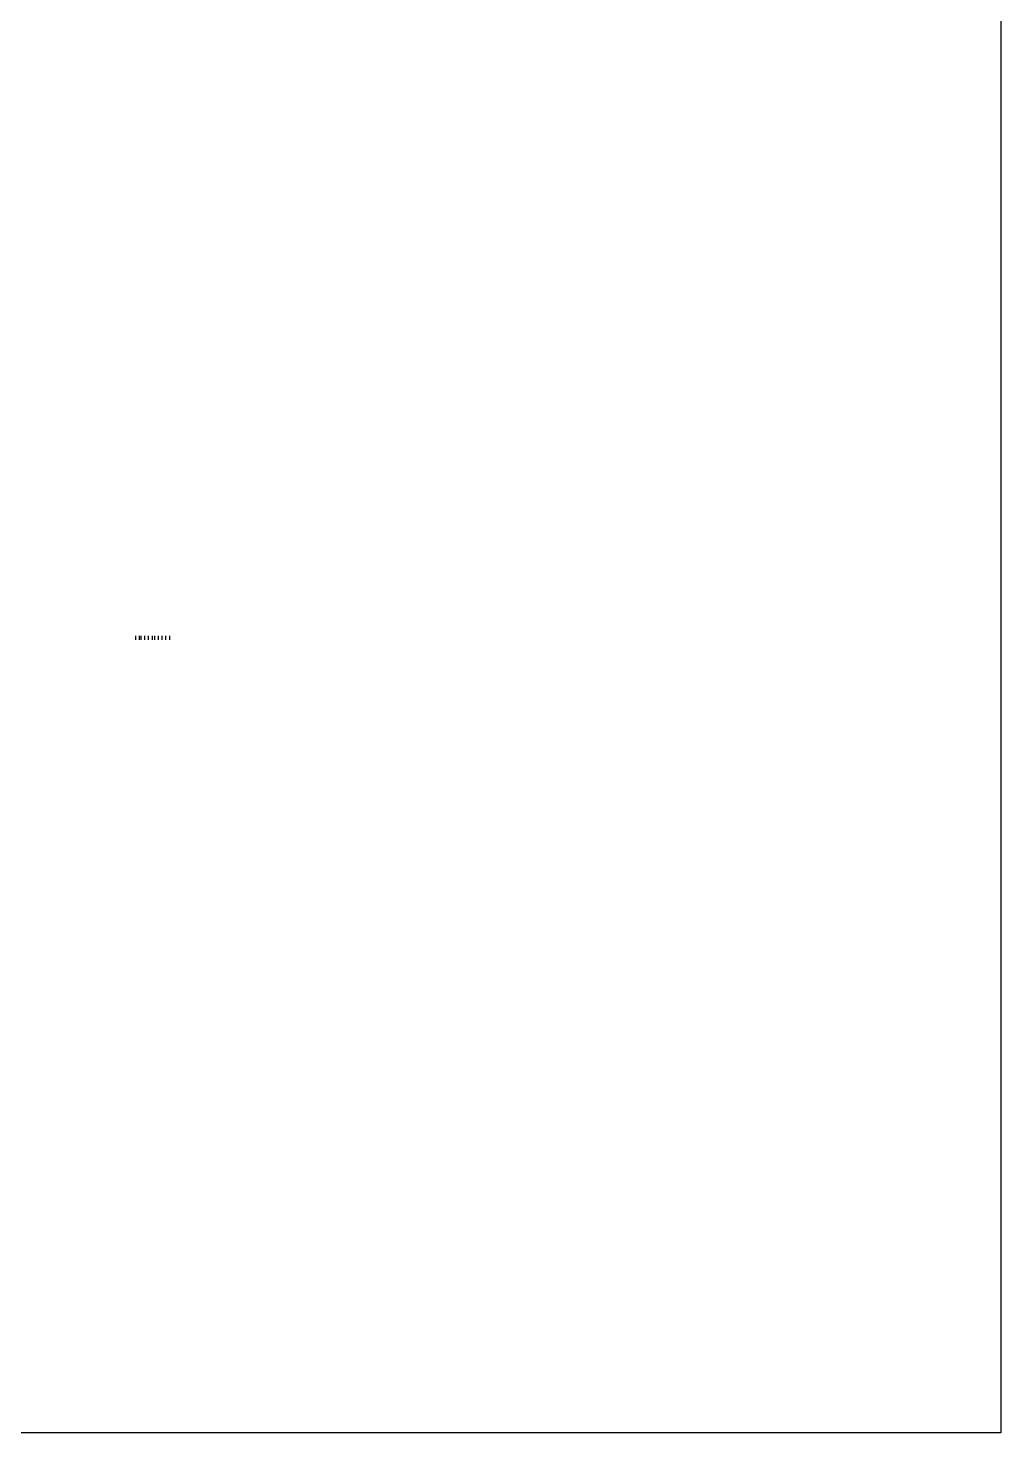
# Model space of a CAD drawing. Header units: metres. Extents: x -977055 to 805873, y -1033982 to 242021.
# Drawn here: x 4467 to 7049, y -2132 to 1599 of the extents above; entities that cross this region are included whole.
import ezdxf

# ---------------------------------------------------------------- set-up
doc = ezdxf.new("R2010")
doc.units = ezdxf.units.M
doc.layers.add('PUNTOS V', color=4, linetype='Continuous')

msp = doc.modelspace()

# ---------------------------------------------------------------- linework, layer by layer
msp.add_lwpolyline([(-4308.76572, 5330.19813), (7049.38902, 5330.19813), (7049.38902, -2131.98126), (-4308.76572, -2131.98126)], close=True)
at = {"layer": 'PUNTOS V', "color": 1}
for points in [[(4751.85147, -15.22873), (4751.85147, -25.22873)], [(4761.85147, -15.22873), (4761.85147, -25.22873)], [(4765.82147, -15.22873), (4765.82147, -25.22873)], [(4775.82147, -15.22873), (4775.82147, -25.22873)], [(4785.82147, -15.22873), (4785.82147, -25.22873)], [(4795.82147, -15.22873), (4795.82147, -25.22873)], [(4801.82147, -15.22873), (4801.82147, -25.22873)], [(4811.82147, -15.22873), (4811.82147, -25.22873)], [(4821.82147, -15.22873), (4821.82147, -25.22873)], [(4831.82147, -15.22873), (4831.82147, -25.22873)], [(4841.82147, -15.22873), (4841.82147, -25.22873)]]:
    msp.add_lwpolyline(points, dxfattribs=at)

doc.saveas('drawing.dxf')
